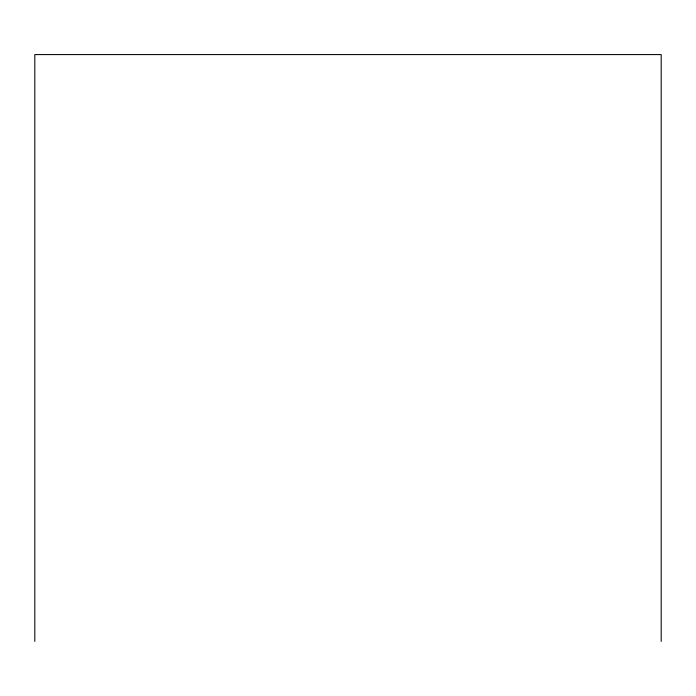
<?xml version="1.0" encoding="UTF-8"?>
<svg xmlns="http://www.w3.org/2000/svg" width="696" height="696" viewBox="0 0 696 696"><rect width="100%" height="100%" fill="white"/><g stroke="black" fill="none" stroke-linecap="round" stroke-linejoin="round"><path stroke-width="1.04" d="M661.2 641.416L661.2 54.584L34.8 54.584L34.8 641.416"/></g></svg>
